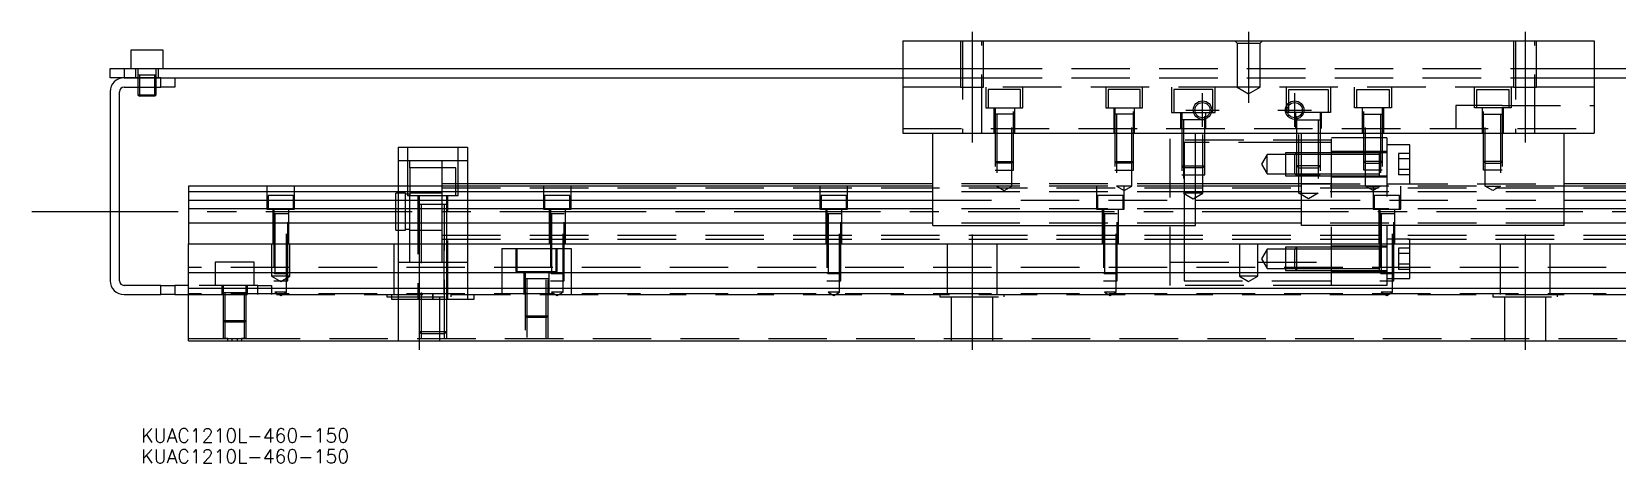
# Model space of a CAD drawing. Extents: x -28 to 673, y -268 to 112.
# Drawn here: x -17 to 327, y -267.8 to -174.2 of the extents above; entities that cross this region are included whole.
import ezdxf

# ---------------------------------------------------------------- set-up
doc = ezdxf.new("R2010")
doc.units = 0
doc.linetypes.add('CENTER', pattern=[50.8, 31.75, -6.35, 6.35, -6.35])
doc.linetypes.add('DASHED', pattern=[19.05, 12.7, -6.35])
doc.layers.get('0').update_dxf_attribs({"linetype": 'CONTINUOUS'})
doc.layers.add('CENTER', color=1, linetype='CENTER')
doc.styles.get("Standard").update_dxf_attribs({"font": 'txt.shx', "height": 3, "bigfont": 'bigfont.shx'})

# ---------------------------------------------------------------- blocks, each defined once
blk = doc.blocks.new('*U2')
at = {"color": 7, "linetype": 'CONTINUOUS'}
blk.add_text('KUAC1210L-460-150', height=3, dxfattribs=at).set_placement((6.72, -263.25))
blk = doc.blocks.new('*U3')
at = {"color": 7, "linetype": 'CONTINUOUS'}
blk.add_text('KUAC1210L-460-150', height=3, dxfattribs=at).set_placement((6.72, -267.79))

msp = doc.modelspace()

# ---------------------------------------------------------------- linework, layer by layer
at = {"color": 7, "linetype": 'CONTINUOUS'}
for p, q in [((11.5, -178.21), (4.5, -178.21)), ((4.5, -178.21), (4.5, -182.21)), ((11.5, -182.21), (11.5, -178.21)), ((172, -176.21), (172, -196.21)), ((172, -176.21), (322, -176.21)), ((322, -176.21), (322, -196.21)), ((0, -184.21), (0, -182.21)), ((0, -182.21), (3, -182.21)), ((3, -182.21), (3, -184.21)), ((3, -182.21), (172, -182.21)), ((322, -182.21), (491, -182.21)), ((3, -184.21), (0, -184.21)), ((3, -184.21), (11, -184.21)), ((11, -184.21), (3, -184.21)), ((11, -184.21), (172, -184.21)), ((11, -186.21), (11, -184.21)), ((14, -184.21), (14, -186.21)), ((322, -184.21), (483, -184.21)), ((0, -187.21), (0, -228.21)), ((2, -228.21), (2, -187.21)), ((3, -186.21), (11, -186.21)), ((6, -186.21), (6, -187.86)), ((6, -187.86), (10, -187.86)), ((6, -187.86), (6.35, -188.21)), ((6.35, -186.21), (6.35, -188.21)), ((9.65, -188.21), (6.35, -188.21)), ((9.65, -188.21), (9.65, -186.21)), ((9.65, -188.21), (10, -187.86)), ((10, -187.86), (10, -186.21)), ((14, -186.21), (11, -186.21)), ((62.5, -199.21), (62.5, -207.71)), ((62.5, -199.21), (77.5, -199.21)), ((77.5, -199.21), (77.5, -207.71)), ((172, -196.21), (322, -196.21)), ((178.5, -216.21), (178.5, -196.21)), ((235.5, -216.21), (235.5, -196.21)), ((258.5, -216.21), (258.5, -196.21)), ((315.5, -216.21), (315.5, -196.21)), ((178.5, -207.71), (17, -207.71)), ((17, -207.71), (17, -208.962272)), ((178.5, -208.962272), (17, -208.962272)), ((17, -208.962272), (17, -210.73668)), ((178.5, -207.21), (77.5, -207.21)), ((258.5, -207.21), (235.5, -207.21)), ((258.5, -207.71), (235.5, -207.71)), ((258.5, -208.962272), (235.5, -208.962272)), ((422, -207.21), (315.5, -207.21)), ((477, -207.71), (315.5, -207.71)), ((477, -208.962272), (315.5, -208.962272)), ((17, -210.73668), (178.5, -210.73668)), ((17, -210.73668), (17, -212.633076)), ((17, -212.633076), (17, -215.687372)), ((178.5, -212.633076), (17, -212.633076)), ((235.5, -210.73668), (258.5, -210.73668)), ((258.5, -212.633076), (235.5, -212.633076)), ((315.5, -210.73668), (477, -210.73668)), ((477, -212.633076), (315.5, -212.633076)), ((17, -215.687372), (17, -220.21)), ((178.5, -215.687372), (17, -215.687372)), ((178.5, -216.21), (235.5, -216.21)), ((258.5, -215.687372), (235.5, -215.687372)), ((315.5, -216.21), (258.5, -216.21)), ((477, -215.687372), (315.5, -215.687372)), ((17, -226.51), (17, -220.21)), ((17, -220.21), (477, -220.21)), ((477, -226.51), (17, -226.51)), ((17, -229.91), (17, -226.51)), ((11, -229.21), (3, -229.21)), ((11, -231.21), (11, -229.21)), ((11, -229.21), (14, -229.21)), ((14, -229.21), (14, -231.21)), ((17, -229.21), (14, -229.21)), ((17, -241.21), (17, -229.91)), ((477, -229.91), (17, -229.91)), ((3, -231.21), (11, -231.21)), ((14, -231.21), (11, -231.21)), ((14, -231.21), (17, -231.21)), ((17, -241.21), (477, -241.21))]:
    msp.add_line(p, q, dxfattribs=at)
at = {"color": 3, "linetype": 'DASHED'}
for p, q in [((184.500006, -176.21), (184.500006, -186.21)), ((184.9, -176.21), (184.9, -196.21)), ((189.1, -196.21), (189.1, -176.21)), ((189.499994, -186.21), (189.499994, -176.21)), ((244.5, -176.71), (244, -176.21)), ((244.5, -176.71), (244.5, -186.21)), ((244.5, -176.71), (249.5, -176.71)), ((249.5, -176.71), (250, -176.21)), ((249.5, -186.21), (249.5, -176.71)), ((304.500006, -176.21), (304.500006, -186.21)), ((304.9, -176.21), (304.9, -196.21)), ((309.1, -196.21), (309.1, -176.21)), ((309.499994, -186.21), (309.499994, -176.21)), ((5.5, -182.21), (5.5, -184.21)), ((6, -182.21), (6, -186.21)), ((10, -186.21), (10, -182.21)), ((10.5, -184.21), (10.5, -182.21)), ((172, -182.21), (184.500006, -182.21)), ((184.500006, -182.21), (189.499994, -182.21)), ((189.499994, -182.21), (304.500006, -182.21)), ((304.500006, -182.21), (309.499994, -182.21)), ((309.499994, -182.21), (322, -182.21)), ((10.000006, -183.61), (5.999994, -183.61)), ((6.35, -183.61), (6.35, -186.21)), ((9.65, -186.21), (9.65, -183.61)), ((172, -184.21), (184.500006, -184.21)), ((184.500006, -184.21), (189.499994, -184.21)), ((189.499994, -184.21), (304.500006, -184.21)), ((304.500006, -184.21), (309.499994, -184.21)), ((309.499994, -184.21), (322, -184.21)), ((184.500006, -186.21), (172, -186.21)), ((184.500006, -186.21), (189.499994, -186.21)), ((244.5, -186.21), (189.499994, -186.21)), ((190, -186.21), (190, -190.71)), ((197.5, -186.71), (190.5, -186.71)), ((190.5, -186.71), (190.5, -190.71)), ((197.5, -190.71), (197.5, -186.71)), ((198, -190.71), (198, -186.21)), ((216, -186.21), (216, -190.71)), ((223.5, -186.71), (216.5, -186.71)), ((216.5, -186.71), (216.5, -190.71)), ((223.5, -190.71), (223.5, -186.71)), ((224, -190.71), (224, -186.21)), ((230.25, -186.21), (230.25, -191.71)), ((239.25, -186.71), (230.75, -186.71)), ((230.75, -186.71), (230.75, -191.71)), ((239.25, -191.71), (239.25, -186.71)), ((239.75, -191.71), (239.75, -186.21)), ((249.5, -186.21), (244.5, -186.21)), ((244.5, -186.21), (247, -187.653376)), ((247, -187.653376), (249.5, -186.21)), ((304.500006, -186.21), (249.5, -186.21)), ((255.25, -191.71), (255.25, -186.21)), ((255.75, -186.71), (264.25, -186.71)), ((255.75, -191.71), (255.75, -186.71)), ((264.25, -186.71), (264.25, -191.71)), ((264.75, -186.21), (264.75, -191.71)), ((270, -190.71), (270, -186.21)), ((270.5, -186.71), (277.5, -186.71)), ((270.5, -190.71), (270.5, -186.71)), ((277.5, -186.71), (277.5, -190.71)), ((278, -186.21), (278, -190.71)), ((296, -190.71), (296, -186.21)), ((296.5, -186.71), (303.5, -186.71)), ((296.5, -190.71), (296.5, -186.71)), ((303.5, -186.71), (303.5, -190.71)), ((304, -186.21), (304, -190.71)), ((304.500006, -186.21), (309.499994, -186.21)), ((322, -186.21), (309.499994, -186.21)), ((190, -190.71), (198, -190.71)), ((191.75, -190.71), (191.75, -196.21)), ((196.000006, -192.11), (191.999994, -192.11)), ((192, -190.71), (192, -204.21)), ((192.35, -192.11), (192.35, -207.71)), ((195.65, -207.71), (195.65, -192.11)), ((196, -204.21), (196, -190.71)), ((196.25, -196.21), (196.25, -190.71)), ((216, -190.71), (224, -190.71)), ((217.75, -190.71), (217.75, -196.21)), ((222.000006, -192.11), (217.999994, -192.11)), ((218, -190.71), (218, -204.21)), ((218.35, -192.11), (218.35, -207.71)), ((221.65, -207.71), (221.65, -192.11)), ((222, -204.21), (222, -190.71)), ((222.25, -196.21), (222.25, -190.71)), ((230.25, -191.71), (239.75, -191.71)), ((232.25, -191.71), (232.25, -195.21)), ((232.500006, -191.71), (232.500006, -205.21)), ((237.499994, -205.21), (237.499994, -191.71)), ((237.75, -195.21), (237.75, -191.71)), ((264.75, -191.71), (255.25, -191.71)), ((257.25, -195.21), (257.25, -191.71)), ((257.500006, -205.21), (257.500006, -191.71)), ((262.499994, -191.71), (262.499994, -205.21)), ((262.75, -191.71), (262.75, -195.21)), ((278, -190.71), (270, -190.71)), ((271.75, -196.21), (271.75, -190.71)), ((271.999994, -192.11), (276.000006, -192.11)), ((272, -204.21), (272, -190.71)), ((272.35, -207.71), (272.35, -192.11)), ((275.65, -192.11), (275.65, -207.71)), ((276, -190.71), (276, -204.21)), ((276.25, -190.71), (276.25, -196.21)), ((292, -190.21), (292, -195.21)), ((302, -190.21), (292, -190.21)), ((304, -190.71), (296, -190.71)), ((297.75, -196.21), (297.75, -190.71)), ((297.999994, -192.11), (302.000006, -192.11)), ((298, -204.21), (298, -190.71)), ((298.35, -207.71), (298.35, -192.11)), ((301.65, -192.11), (301.65, -207.71)), ((302, -190.21), (322, -190.21)), ((302, -190.71), (302, -204.21)), ((302.25, -190.71), (302.25, -196.21)), ((172, -195.21), (322, -195.21)), ((230, -229.21), (230, -195.21)), ((237.500006, -193.31), (232.499994, -193.31)), ((232.9, -193.31), (232.9, -209.21)), ((237.1, -209.21), (237.1, -193.31)), ((257.499994, -193.31), (262.500006, -193.31)), ((257.9, -209.21), (257.9, -193.31)), ((262.1, -193.31), (262.1, -209.21)), ((265, -229.21), (265, -195.21)), ((64.5, -199.21), (64.5, -209.71)), ((75.5, -209.71), (75.5, -199.21)), ((265, -197.71), (230, -197.71)), ((233, -198.21), (233, -203.71)), ((235.5, -198.21), (233, -198.21)), ((237.1, -198.21), (235.5, -198.21)), ((237.5, -198.21), (237.1, -198.21)), ((257.5, -198.21), (237.5, -198.21)), ((257.9, -198.21), (257.5, -198.21)), ((258.5, -198.21), (257.9, -198.21)), ((262.1, -198.21), (258.5, -198.21)), ((262.5, -198.21), (262.1, -198.21)), ((265, -198.21), (262.5, -198.21)), ((272, -197.21), (265, -197.21)), ((272.35, -197.21), (272, -197.21)), ((275.65, -197.21), (272.35, -197.21)), ((276, -197.21), (275.65, -197.21)), ((277, -197.21), (276, -197.21)), ((277, -197.21), (277, -216.21)), ((282, -198.71), (277, -198.71)), ((282, -207.21), (282, -198.71)), ((65, -202.21), (62.5, -202.21)), ((65, -203.71), (65, -202.21)), ((72, -202.21), (65, -202.21)), ((72, -203.71), (72, -202.21)), ((77.5, -202.21), (72, -202.21)), ((192, -202.36), (196, -202.36)), ((192, -202.36), (192.35, -202.71)), ((195.65, -202.71), (192.35, -202.71)), ((195.65, -202.71), (196, -202.36)), ((218, -202.36), (222, -202.36)), ((218, -202.36), (218.35, -202.71)), ((221.65, -202.71), (218.35, -202.71)), ((221.65, -202.71), (222, -202.36)), ((251, -200.86), (249.787564, -202.96)), ((249.787564, -202.96), (251, -205.06)), ((251, -205.06), (251, -200.86)), ((255, -200.86), (251, -200.86)), ((255, -200.460006), (255, -205.459994)), ((257.399994, -200.460006), (255, -200.460006)), ((257, -200.86), (255, -200.86)), ((257.4, -200.46), (257, -200.86)), ((257, -205.06), (257, -200.86)), ((257.5, -200.86), (257, -200.86)), ((257.5, -200.460006), (257.399994, -200.460006)), ((257.4, -200.46), (257.4, -205.46)), ((257.5, -200.46), (257.4, -200.46)), ((257.9, -200.46), (257.5, -200.46)), ((257.9, -200.460006), (257.5, -200.460006)), ((257.9, -200.86), (257.5, -200.86)), ((258.5, -200.46), (257.9, -200.46)), ((258.5, -200.460006), (257.9, -200.460006)), ((258.5, -200.86), (257.9, -200.86)), ((262.1, -200.46), (258.5, -200.46)), ((262.1, -200.460006), (258.5, -200.460006)), ((262.1, -200.86), (258.5, -200.86)), ((262.5, -200.46), (262.1, -200.46)), ((262.5, -200.460006), (262.1, -200.460006)), ((262.5, -200.86), (262.1, -200.86)), ((265, -200.46), (262.5, -200.46)), ((265, -200.460006), (262.5, -200.460006)), ((265, -200.86), (262.5, -200.86)), ((277, -200.21), (265, -200.21)), ((272, -200.46), (265, -200.46)), ((272, -200.86), (265, -200.86)), ((272.35, -200.46), (272, -200.46)), ((272.35, -200.86), (272, -200.86)), ((276, -202.36), (272, -202.36)), ((272.35, -202.71), (272, -202.36)), ((275.4, -200.46), (272.35, -200.46)), ((275.4, -200.86), (272.35, -200.86)), ((272.35, -202.71), (275.65, -202.71)), ((275.4, -200.46), (275.395, -200.46)), ((275.4, -202.71), (275.4, -200.459994)), ((275.4, -200.717468), (275.4, -200.46)), ((275.405, -200.46), (275.4, -200.46)), ((275.65, -200.46), (275.4, -200.46)), ((275.4, -202.709986), (275.4, -200.717468)), ((275.4, -202.809954), (275.4, -202.709986)), ((275.4, -202.809968), (275.4, -202.71)), ((275.4, -203.16002), (275.4, -202.809954)), ((275.4, -205.460006), (275.4, -202.809968)), ((276, -200.46), (275.65, -200.46)), ((276, -202.36), (275.65, -202.71)), ((277, -200.46), (276, -200.46)), ((279.5, -200.650598), (279.5, -201.8053)), ((282, -200.650598), (279.5, -200.650598)), ((282, -201.8053), (279.5, -201.8053)), ((279.5, -201.8053), (279.5, -204.1147)), ((302, -202.36), (298, -202.36)), ((298.35, -202.71), (298, -202.36)), ((298.35, -202.71), (301.65, -202.71)), ((302, -202.36), (301.65, -202.71)), ((75, -203.71), (65, -203.71)), ((65, -203.71), (65, -209.71)), ((72, -207.21), (72, -203.71)), ((75, -209.71), (75, -203.71)), ((192, -204.21), (196, -204.21)), ((218, -204.21), (222, -204.21)), ((232.5, -203.31), (235.5, -203.31)), ((232.5, -203.31), (232.9, -203.71)), ((232.500006, -205.21), (235.5, -205.21)), ((235.5, -203.71), (232.9, -203.71)), ((233, -203.71), (233, -205.21)), ((233, -205.21), (233, -207.71)), ((235.5, -203.31), (237.5, -203.31)), ((237.1, -203.71), (235.5, -203.71)), ((235.5, -205.21), (237.499994, -205.21)), ((237.1, -203.71), (237.5, -203.31)), ((251, -205.06), (255, -205.06)), ((255, -205.06), (257, -205.06)), ((255, -205.459994), (257.399994, -205.459994)), ((257, -205.06), (257.500006, -205.06)), ((257, -205.06), (257.4, -205.46)), ((257.399994, -205.459994), (258.5, -205.459994)), ((257.4, -205.46), (258.5, -205.46)), ((259.5, -203.31), (257.5, -203.31)), ((257.9, -203.71), (257.5, -203.31)), ((257.500006, -205.06), (258.5, -205.06)), ((259.5, -205.21), (257.500006, -205.21)), ((257.9, -203.71), (259.5, -203.71)), ((258.5, -205.06), (262.499994, -205.06)), ((258.5, -205.459994), (265, -205.459994)), ((258.5, -205.46), (265, -205.46)), ((262.5, -203.31), (259.5, -203.31)), ((259.5, -203.71), (262.1, -203.71)), ((262.499994, -205.21), (259.5, -205.21)), ((262.5, -203.31), (262.1, -203.71)), ((262.499994, -205.06), (265, -205.06)), ((265, -205.06), (275.4, -205.06)), ((265, -205.46), (275.405, -205.46)), ((265, -205.71), (277, -205.71)), ((276, -204.21), (272, -204.21)), ((275.395, -205.46), (277, -205.46)), ((275.4, -205.202552), (275.4, -203.16002)), ((275.4, -205.46), (275.4, -205.202552)), ((282, -204.1147), (279.5, -204.1147)), ((279.5, -204.1147), (279.5, -205.269402)), ((282, -205.269402), (279.5, -205.269402)), ((302, -204.21), (298, -204.21)), ((34, -207.71), (34, -212.71)), ((39.75, -209.71), (34.25, -209.71)), ((34.25, -209.71), (34.25, -212.71)), ((39.75, -212.71), (39.75, -209.71)), ((40, -212.71), (40, -207.71)), ((62, -217.21), (62, -209.21)), ((62.5, -209.21), (62, -209.21)), ((62.5, -207.71), (62.5, -220.21)), ((64.1, -209.21), (62.5, -209.21)), ((64.1, -217.21), (64.1, -209.21)), ((65, -209.41), (64.1, -209.41)), ((64.5, -209.71), (75.5, -209.71)), ((72, -209.21), (65, -209.21)), ((65, -217.21), (65, -209.41)), ((66.75, -209.71), (66.75, -232.21)), ((67, -209.71), (67, -211.71)), ((72, -219.21), (72, -207.21)), ((77.5, -207.21), (72, -207.21)), ((72, -208.085), (422, -208.085)), ((73, -211.71), (73, -209.71)), ((73.25, -232.21), (73.25, -209.71)), ((77.5, -207.71), (77.5, -220.21)), ((94, -207.71), (94, -212.71)), ((99.75, -209.71), (94.25, -209.71)), ((94.25, -209.71), (94.25, -212.71)), ((99.75, -212.71), (99.75, -209.71)), ((100, -212.71), (100, -207.71)), ((154, -207.71), (154, -212.71)), ((159.75, -209.71), (154.25, -209.71)), ((154.25, -209.71), (154.25, -212.71)), ((159.75, -212.71), (159.75, -209.71)), ((160, -212.71), (160, -207.71)), ((235.5, -207.21), (178.5, -207.21)), ((235.5, -207.71), (178.5, -207.71)), ((235.5, -208.962272), (178.5, -208.962272)), ((195.65, -207.71), (192.35, -207.71)), ((192.35, -207.71), (194, -208.662628)), ((194, -208.662628), (195.65, -207.71)), ((214, -207.71), (214, -212.71)), ((219.75, -209.71), (214.25, -209.71)), ((214.25, -209.71), (214.25, -212.71)), ((221.65, -207.71), (218.35, -207.71)), ((218.35, -207.71), (220, -208.662628)), ((219.75, -212.71), (219.75, -209.71)), ((220, -212.71), (220, -207.71)), ((220, -208.662628), (221.65, -207.71)), ((233, -207.21), (230, -207.21)), ((237.1, -209.21), (232.9, -209.21)), ((232.9, -209.21), (235, -210.422436)), ((235.5, -207.21), (233, -207.21)), ((235.5, -207.210006), (233, -207.210006)), ((233, -207.71), (233, -216.21)), ((235, -210.422436), (237.1, -209.21)), ((258.5, -207.21), (235.5, -207.21)), ((258.5, -207.210006), (235.5, -207.210006)), ((257.9, -209.21), (262.1, -209.21)), ((260, -210.422436), (257.9, -209.21)), ((258.5, -207.21), (315.5, -207.21)), ((265, -207.21), (258.5, -207.21)), ((265, -207.210006), (258.5, -207.210006)), ((315.5, -207.71), (258.5, -207.71)), ((315.5, -208.962272), (258.5, -208.962272)), ((259.5, -207.21), (262, -207.21)), ((259.5, -207.210006), (262, -207.210006)), ((262.1, -209.21), (260, -210.422436)), ((272.35, -207.71), (275.65, -207.71)), ((274, -208.662628), (272.35, -207.71)), ((274, -207.71), (274, -212.71)), ((275.65, -207.71), (274, -208.662628)), ((279.75, -209.71), (274.25, -209.71)), ((274.25, -209.71), (274.25, -212.71)), ((277, -207.21), (282, -207.21)), ((279.75, -212.71), (279.75, -209.71)), ((280, -212.71), (280, -207.71)), ((298.35, -207.71), (301.65, -207.71)), ((300, -208.662628), (298.35, -207.71)), ((301.65, -207.71), (300, -208.662628)), ((34, -212.71), (40, -212.71)), ((35.25, -212.71), (35.25, -220.21)), ((35.5, -212.71), (35.5, -228.21)), ((38.5, -228.21), (38.5, -212.71)), ((38.75, -220.21), (38.75, -212.71)), ((73.000006, -211.71), (66.999994, -211.71)), ((67, -211.71), (67, -220.21)), ((67.5, -211.71), (67.5, -240.71)), ((72.5, -240.71), (72.5, -211.71)), ((73, -220.21), (73, -211.71)), ((94, -212.71), (100, -212.71)), ((95.25, -212.71), (95.25, -220.21)), ((95.5, -212.71), (95.5, -228.21)), ((98.5, -228.21), (98.5, -212.71)), ((98.75, -220.21), (98.75, -212.71)), ((154, -212.71), (160, -212.71)), ((155.25, -212.71), (155.25, -220.21)), ((155.5, -212.71), (155.5, -228.21)), ((158.5, -228.21), (158.5, -212.71)), ((158.75, -220.21), (158.75, -212.71)), ((178.5, -210.73668), (235.5, -210.73668)), ((235.5, -212.633076), (178.5, -212.633076)), ((214, -212.71), (220, -212.71)), ((215.25, -212.71), (215.25, -220.21)), ((215.5, -212.71), (215.5, -228.21)), ((218.5, -228.21), (218.5, -212.71)), ((218.75, -220.21), (218.75, -212.71)), ((258.5, -210.73668), (315.5, -210.73668)), ((315.5, -212.633076), (258.5, -212.633076)), ((274, -212.71), (280, -212.71)), ((275.25, -212.71), (275.25, -220.21)), ((275.5, -212.71), (275.5, -228.21)), ((278.5, -228.21), (278.5, -212.71)), ((278.75, -220.21), (278.75, -212.71)), ((38.5, -213.71), (35.5, -213.71)), ((35.75, -213.71), (35.75, -230.71)), ((38.25, -230.71), (38.25, -213.71)), ((38.5, -213.71), (38.5, -213.705)), ((38.5, -213.715), (38.5, -213.71)), ((98.5, -213.71), (95.5, -213.71)), ((95.75, -213.71), (95.75, -230.71)), ((98.25, -230.71), (98.25, -213.71)), ((98.5, -213.71), (98.5, -213.705)), ((98.5, -213.715), (98.5, -213.71)), ((158.5, -213.71), (155.5, -213.71)), ((155.75, -213.71), (155.75, -230.71)), ((158.25, -230.71), (158.25, -213.71)), ((158.5, -213.71), (158.5, -213.705)), ((158.5, -213.715), (158.5, -213.71)), ((235.5, -215.687372), (178.5, -215.687372)), ((218.5, -213.71), (215.5, -213.71)), ((215.75, -213.71), (215.75, -230.71)), ((218.25, -230.71), (218.25, -213.71)), ((218.5, -213.71), (218.5, -213.705)), ((218.5, -213.715), (218.5, -213.71)), ((233, -216.21), (233, -220.21)), ((315.5, -215.687372), (258.5, -215.687372)), ((278.5, -213.71), (275.5, -213.71)), ((275.75, -213.71), (275.75, -230.71)), ((277, -216.21), (277, -220.21)), ((278.25, -230.71), (278.25, -213.71)), ((278.5, -213.71), (278.5, -213.705)), ((278.5, -213.715), (278.5, -213.71)), ((62, -217.21), (62.5, -217.21)), ((62.5, -217.21), (64.1, -217.21)), ((64.1, -217.01), (65, -217.01)), ((65, -220.21), (65, -217.21)), ((65, -217.21), (67, -217.21)), ((67, -217.21), (67.5, -217.21)), ((67.5, -217.21), (72, -217.21)), ((72, -218.335), (422, -218.335)), ((72, -224.21), (72, -219.21)), ((72, -219.21), (422, -219.21)), ((282, -219.21), (277, -219.21)), ((282, -220.21), (282, -219.21)), ((35, -220.21), (35, -227.21)), ((39, -227.21), (39, -220.21)), ((61.638098, -231.21), (61.638098, -220.21)), ((62.5, -220.21), (62.5, -226.51)), ((65, -224.21), (65, -220.21)), ((67, -220.21), (67, -226.51)), ((72.361902, -220.21), (72.361902, -231.21)), ((73, -226.51), (73, -220.21)), ((77.5, -220.21), (77.5, -226.51)), ((85, -221.21), (85, -231.21)), ((85, -221.21), (95.5, -221.21)), ((88, -221.21), (88, -226.21)), ((88.25, -221.21), (88.25, -226.21)), ((95.5, -221.21), (95.75, -221.21)), ((95.75, -221.21), (98.25, -221.21)), ((96.75, -226.21), (96.75, -221.21)), ((97, -226.21), (97, -221.21)), ((98.25, -221.21), (98.5, -221.21)), ((98.5, -221.21), (100, -221.21)), ((100, -221.21), (100, -231.21)), ((181.638098, -231.21), (181.638098, -220.21)), ((192.361902, -220.21), (192.361902, -231.21)), ((233, -220.21), (233, -226.51)), ((245, -220.21), (245, -227.21)), ((249, -227.21), (249, -220.21)), ((251, -221.36), (249.787564, -223.46)), ((249.787564, -223.46), (251, -225.56)), ((251, -225.56), (251, -221.36)), ((255, -221.36), (251, -221.36)), ((255, -220.960006), (255, -225.959994)), ((257.399994, -220.960006), (255, -220.960006)), ((257, -221.36), (255, -221.36)), ((257.4, -220.96), (257, -221.36)), ((257, -225.56), (257, -221.36)), ((265, -221.36), (257, -221.36)), ((265, -220.960006), (257.399994, -220.960006)), ((257.4, -220.96), (257.4, -225.96)), ((265, -220.96), (257.4, -220.96)), ((277, -220.71), (265, -220.71)), ((275.405, -220.96), (265, -220.96)), ((275.4, -221.36), (265, -221.36)), ((277, -220.96), (275.395, -220.96)), ((275.4, -223.46), (275.4, -220.959994)), ((275.4, -225.960006), (275.4, -220.959994)), ((275.4, -223.46), (275.4, -220.959994)), ((275.4, -225.960006), (275.4, -220.959994)), ((275.4, -225.56), (275.4, -221.36)), ((277, -220.21), (277, -226.51)), ((279.5, -221.150598), (279.5, -222.3053)), ((282, -221.150598), (279.5, -221.150598)), ((279.5, -222.3053), (279.5, -224.6147)), ((282, -222.3053), (279.5, -222.3053)), ((282, -226.51), (282, -220.21)), ((301.638098, -231.21), (301.638098, -220.21)), ((312.361902, -220.21), (312.361902, -231.21)), ((477, -225.36), (17, -225.36)), ((31.25, -224.21), (22.75, -224.21)), ((22.75, -224.21), (22.75, -226.51)), ((22.75, -226.51), (22.75, -229.21)), ((31.25, -226.51), (31.25, -224.21)), ((31.25, -229.21), (31.25, -226.51)), ((35.5, -226.46), (38.5, -226.46)), ((35.5, -226.46), (35.55, -226.51)), ((35.500006, -226.460006), (35.500006, -226.51)), ((35.55, -226.51), (35.75, -226.71)), ((38.25, -226.71), (35.75, -226.71)), ((38.25, -226.71), (38.45, -226.51)), ((38.45, -226.51), (38.5, -226.46)), ((38.499994, -226.51), (38.499994, -226.460006)), ((62.5, -224.21), (65, -224.21)), ((62.5, -226.51), (62.5, -229.91)), ((65, -224.21), (67, -224.21)), ((67, -224.21), (67.5, -224.21)), ((67, -226.51), (67, -229.91)), ((67.5, -224.21), (72, -224.21)), ((72, -224.21), (77.5, -224.21)), ((73, -229.91), (73, -226.51)), ((77.5, -226.51), (77.5, -229.91)), ((88, -226.21), (97, -226.21)), ((89.75, -226.21), (89.75, -231.21)), ((90, -226.21), (90, -240.71)), ((95, -240.71), (95, -226.21)), ((95.25, -231.21), (95.25, -226.21)), ((95.5, -226.46), (98.5, -226.46)), ((95.5, -226.46), (95.55, -226.51)), ((95.500006, -226.460006), (95.500006, -226.51)), ((95.55, -226.51), (95.75, -226.71)), ((98.25, -226.71), (95.75, -226.71)), ((98.25, -226.71), (98.45, -226.51)), ((98.45, -226.51), (98.5, -226.46)), ((98.499994, -226.51), (98.499994, -226.460006)), ((155.5, -226.46), (158.5, -226.46)), ((155.5, -226.46), (155.55, -226.51)), ((155.500006, -226.460006), (155.500006, -226.51)), ((155.55, -226.51), (155.75, -226.71)), ((158.25, -226.71), (155.75, -226.71)), ((158.25, -226.71), (158.45, -226.51)), ((158.45, -226.51), (158.5, -226.46)), ((158.499994, -226.51), (158.499994, -226.460006)), ((215.5, -226.46), (218.5, -226.46)), ((215.5, -226.46), (215.55, -226.51)), ((215.500006, -226.460006), (215.500006, -226.51)), ((215.55, -226.51), (215.75, -226.71)), ((218.25, -226.71), (215.75, -226.71)), ((218.25, -226.71), (218.45, -226.51)), ((218.45, -226.51), (218.5, -226.46)), ((218.499994, -226.51), (218.499994, -226.460006)), ((230, -224.21), (265, -224.21)), ((265, -226.485918), (230, -226.485918)), ((233, -226.51), (233, -228.21)), ((251, -225.56), (255, -225.56)), ((255, -225.56), (257, -225.56)), ((255, -225.959994), (257.399994, -225.959994)), ((257, -225.56), (265, -225.56)), ((257, -225.56), (257.4, -225.96)), ((257.399994, -225.959994), (265, -225.959994)), ((257.4, -225.96), (265, -225.96)), ((265, -225.56), (275.4, -225.56)), ((265, -225.96), (275.4, -225.96)), ((265, -226.21), (277, -226.21)), ((275.395, -225.96), (275.4, -225.96)), ((275.4, -225.960006), (275.4, -225.56)), ((275.4, -225.96), (275.500006, -225.96)), ((275.4, -225.96), (275.405, -225.96)), ((275.5, -226.46), (278.5, -226.46)), ((275.5, -226.46), (275.55, -226.51)), ((275.500006, -225.96), (277, -225.96)), ((275.500006, -226.460006), (275.500006, -226.51)), ((275.55, -226.51), (275.75, -226.71)), ((278.25, -226.71), (275.75, -226.71)), ((277, -226.51), (277, -228.21)), ((278.25, -226.71), (278.45, -226.51)), ((278.45, -226.51), (278.5, -226.46)), ((278.499994, -226.51), (278.499994, -226.460006)), ((282, -224.6147), (279.5, -224.6147)), ((279.5, -224.6147), (279.5, -225.769402)), ((282, -225.769402), (279.5, -225.769402)), ((282, -227.71), (282, -226.51)), ((32, -229.21), (17, -229.21)), ((24.25, -229.21), (24.25, -231.21)), ((24.5, -229.21), (24.5, -240.71)), ((29.5, -240.71), (29.5, -229.21)), ((29.75, -231.21), (29.75, -229.21)), ((32, -231.21), (32, -229.21)), ((32, -229.21), (35, -229.21)), ((39, -227.21), (35, -227.21)), ((35, -227.21), (37, -228.3647)), ((35, -229.21), (35, -231.21)), ((35.5, -228.21), (38.5, -228.21)), ((37, -228.3647), (39, -227.21)), ((62.5, -229.91), (62.5, -231.21)), ((67, -229.91), (67, -231.21)), ((73, -231.21), (73, -229.91)), ((77.5, -229.91), (77.5, -232.21)), ((95.000006, -227.81), (89.999994, -227.81)), ((90.4, -227.81), (90.4, -240.71)), ((94.6, -240.71), (94.6, -227.81)), ((95.5, -228.21), (98.5, -228.21)), ((155.5, -228.21), (158.5, -228.21)), ((215.5, -228.21), (218.5, -228.21)), ((265, -229.21), (230, -229.21)), ((233, -228.21), (265, -228.21)), ((249, -227.21), (245, -227.21)), ((245, -227.21), (247, -228.3647)), ((247, -228.3647), (249, -227.21)), ((277, -229.21), (265, -229.21)), ((275.5, -228.21), (278.5, -228.21)), ((277, -227.71), (278.499994, -227.71)), ((277, -228.21), (277, -229.21)), ((278.499994, -227.71), (282, -227.71)), ((477, -231.06), (17, -231.06)), ((17, -231.21), (477, -231.21)), ((29.500006, -230.81), (24.499994, -230.81)), ((24.9, -230.81), (24.9, -240.71)), ((24.9, -231.21), (29.1, -231.21)), ((29.1, -240.71), (29.1, -230.81)), ((38.25, -230.71), (35.75, -230.71)), ((35.75, -230.71), (37, -231.431688)), ((37, -231.431688), (38.25, -230.71)), ((60, -231.21), (60, -231.71)), ((60, -231.71), (74, -231.71)), ((61, -231.21), (61, -232.21)), ((61, -232.21), (70, -232.21)), ((62.5, -231.21), (62.5, -231.71)), ((62.5, -231.71), (62.5, -241.21)), ((67, -231.21), (67, -232.21)), ((67, -232.21), (67, -239.21)), ((67.000006, -232.21), (67.000006, -239.210006)), ((70, -231.21), (70, -232.21)), ((70, -232.21), (70, -231.21)), ((70, -232.21), (79, -232.21)), ((71.5, -241.21), (71.5, -231.71)), ((72.999994, -239.210006), (72.999994, -232.21)), ((73, -232.21), (73, -231.21)), ((73, -239.21), (73, -232.21)), ((74, -231.71), (74, -231.21)), ((79, -232.21), (79, -231.21)), ((98.25, -230.71), (95.75, -230.71)), ((95.75, -230.71), (97, -231.431688)), ((97, -231.431688), (98.25, -230.71)), ((158.25, -230.71), (155.75, -230.71)), ((155.75, -230.71), (157, -231.431688)), ((157, -231.431688), (158.25, -230.71)), ((180, -231.21), (180, -231.71)), ((180, -231.71), (194, -231.71)), ((182.5, -231.71), (182.5, -241.21)), ((191.5, -241.21), (191.5, -231.71)), ((194, -231.71), (194, -231.21)), ((218.25, -230.71), (215.75, -230.71)), ((215.75, -230.71), (217, -231.431688)), ((217, -231.431688), (218.25, -230.71)), ((278.25, -230.71), (275.75, -230.71)), ((275.75, -230.71), (277, -231.431688)), ((277, -231.431688), (278.25, -230.71)), ((300, -231.21), (300, -231.71)), ((300, -231.71), (314, -231.71)), ((302.5, -231.71), (302.5, -241.21)), ((311.5, -241.21), (311.5, -231.71)), ((314, -231.71), (314, -231.21)), ((24.5, -236.81), (29.5, -236.81)), ((24.5, -236.81), (24.9, -237.21)), ((29.1, -237.21), (24.9, -237.21)), ((29.1, -237.21), (29.5, -236.81)), ((90, -235.81), (95, -235.81)), ((90, -235.81), (90.4, -236.21)), ((94.6, -236.21), (90.4, -236.21)), ((94.6, -236.21), (95, -235.81)), ((17, -240.71), (25.500008, -240.71)), ((25.500008, -240.71), (24.500006, -240.71)), ((25.500008, -241.21), (25.500008, -240.71)), ((25.500008, -240.71), (26.359688, -240.71)), ((26.359688, -240.71), (27.640312, -240.71)), ((26.359688, -240.71), (26.359688, -241.21)), ((27.640312, -241.21), (27.640312, -240.71)), ((27.640312, -240.71), (28.499992, -240.71)), ((29.499994, -240.71), (28.499992, -240.71)), ((28.499992, -240.71), (28.499992, -241.21)), ((28.499992, -240.71), (477, -240.71)), ((67, -239.21), (73, -239.21)), ((67, -239.21), (67.5, -239.71)), ((67.000006, -239.210006), (67.000006, -240.71)), ((72.5, -239.71), (67.5, -239.71)), ((72.5, -239.71), (73, -239.21)), ((72.999994, -240.71), (72.999994, -239.210006))]:
    msp.add_line(p, q, dxfattribs=at)
at = {"color": 3, "linetype": 'CONTINUOUS'}
for centre in [(237, -191.21), (257, -191.21)]:
    msp.add_circle(centre, 2, dxfattribs=at)
at = {"color": 7, "linetype": 'CONTINUOUS'}
for centre in [(237, -191.21), (257, -191.21)]:
    msp.add_circle(centre, 1.65, dxfattribs=at)
for centre, radius, start, end in [((3, -187.21), 3, 90, 180), ((3, -187.21), 1, 90, 180), ((3, -228.21), 3, 180, 270), ((3, -228.21), 1, 180, 270)]:
    msp.add_arc(centre, radius, start, end, dxfattribs=at)
at = {"layer": 'CENTER', "color": 1, "linetype": 'CENTER'}
for p, q in [((187, -174.21), (187, -198.21)), ((247, -174.21), (247, -189.653376)), ((307, -174.21), (307, -198.21)), ((237, -194.86), (237, -187.56)), ((257, -194.86), (257, -187.56)), ((233.35, -191.21), (240.65, -191.21)), ((253.35, -191.21), (260.65, -191.21)), ((-17.038029, -213.21), (531.347774, -213.21)), ((67, -218.21), (67, -243.21)), ((187, -218.21), (187, -243.21)), ((307, -218.21), (307, -243.21))]:
    msp.add_line(p, q, dxfattribs=at)

# ---------------------------------------------------------------- block references
at = {"color": 7, "linetype": 'CONTINUOUS'}
for name in ['*U2', '*U3']:
    msp.add_blockref(name, (0, 0), dxfattribs=at)

doc.saveas('drawing.dxf')
